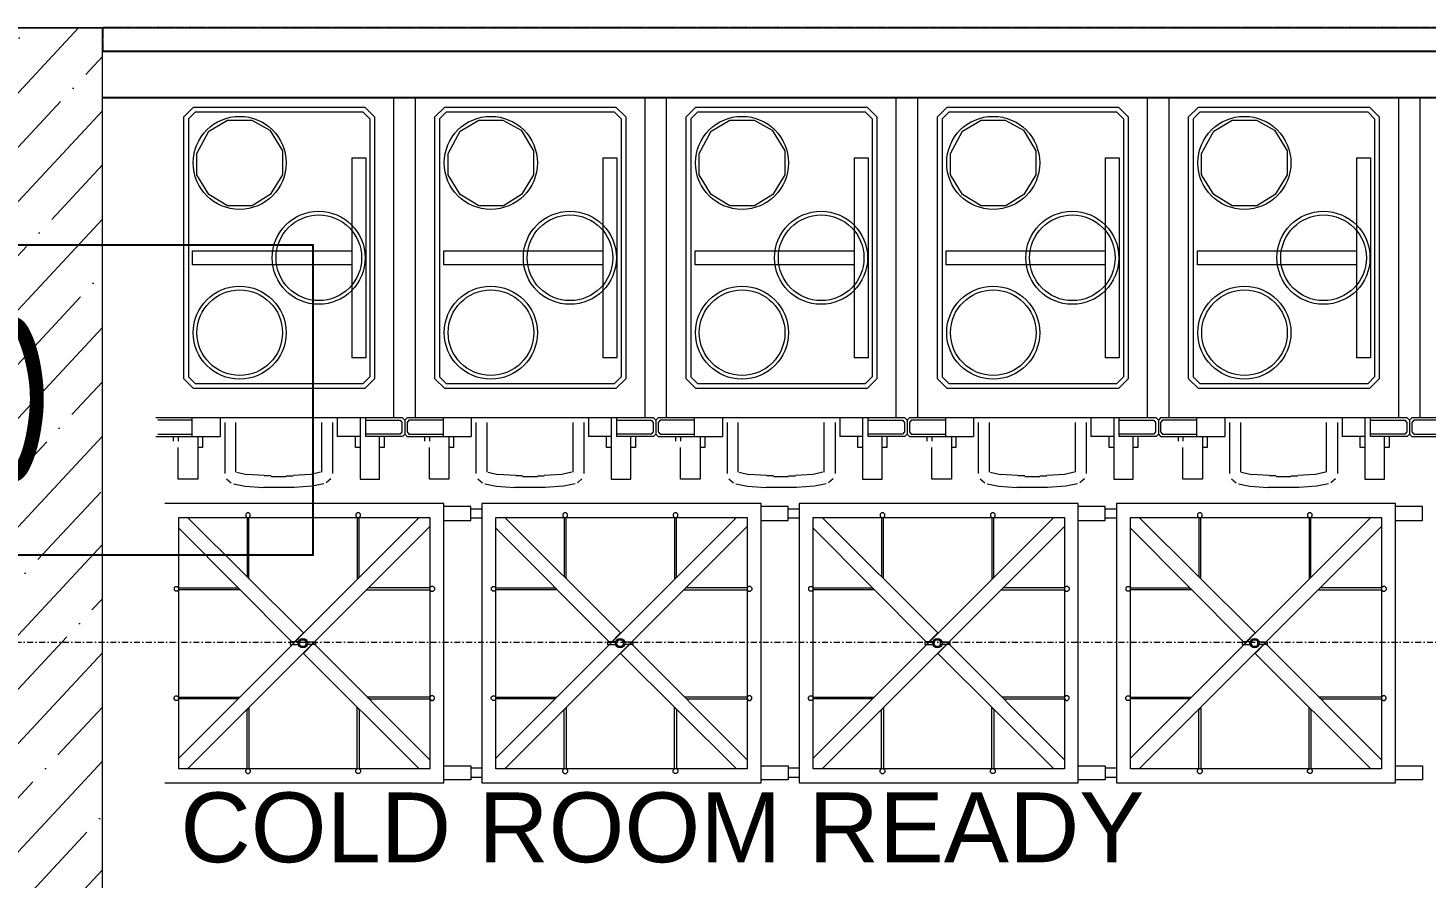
# Model space of a CAD drawing. Header units: millimetres. Extents: x -798 to 124478, y -405 to 121556.
# Drawn here: x 16618 to 19623, y 93871 to 95699 of the extents above; entities that cross this region are included whole.
import ezdxf
from ezdxf.enums import TextEntityAlignment as Align

# ---------------------------------------------------------------- set-up
doc = ezdxf.new("R2010")
doc.units = ezdxf.units.MM
for name, pattern in [('AUSGEZOGEN', [0]), ('CENTER', [2, 1.25, -0.25, 0.25, -0.25]), ('PHANTOM2', [1.25, 0.625, -0.125, 0.125, -0.125, 0.125, -0.125]), ('Strichpunkt', [25.4, 12.7, -6.35, 0, -6.35])]:
    doc.linetypes.add(name, pattern=pattern)
for name, color, linetype in [('0 @ 0.1', 7, 'Continuous'), ('0 @ 0.2', 7, 'Continuous'), ('0 @ 100', 7, 'Continuous'), ('0 @ 20', 7, 'Continuous'), ('0 @ 200', 7, 'Continuous'), ('0 @ 50', 7, 'Continuous'), ('0 @ 75', 7, 'Continuous'), ('A-ABOVE', 89, 'PHANTOM2'), ('k3-coldrooms', 3, 'Continuous'), ('K3-TEXT', 174, 'AUSGEZOGEN')]:
    doc.layers.add(name, color=color, linetype=linetype)
for name, color, linetype, lineweight in [('A-AXES', 40, 'CENTER', 5), ('A-Hatch', 253, 'Continuous', 9), ('concreet', 5, 'Continuous', 15), ('TC-EQUIPMENT', 251, 'Continuous', 0)]:
    doc.layers.add(name, color=color, linetype=linetype, lineweight=lineweight)
doc.styles.add('Arch-Dim', font='romans.shx', dxfattribs={"width": 0.75})
doc.styles.get("Standard").update_dxf_attribs({"font": 'arial.ttf'})

# ---------------------------------------------------------------- blocks, each defined once
blk = doc.blocks.new('оси 2')
at = {"layer": 'A-AXES', "linetype": 'Strichpunkt', "transparency": 33554687}
for p, q in [((2160829.2, -2337925.5), (2204996.7, -2337925.5)), ((2162290.8, -2339245.5), (2204996.7, -2339245.5))]:
    blk.add_line(p, q, dxfattribs=at)
blk = doc.blocks.new('*U74')
blk.add_lwpolyline([(0, 3.334), (11.053, 3.334), (11.053, 0), (0, 0)], close=True)
at = {"style": 'Arch-Dim', "width": 0.75}
blk.add_attdef('УРОВЕНЬ', text='', height=1.8, dxfattribs=at).set_placement((5.526, 0.774), align=Align.CENTER)
blk = doc.blocks.new('*U792')
at = {"layer": '0 @ 0.1', "transparency": 33554687, "xscale": 0.1, "yscale": 0.1, "zscale": 0.1}
blk.add_blockref('*U74', (15019.4, 94565.4), dxfattribs=at).add_auto_attribs({'УРОВЕНЬ': '+3,450'})
at = {"layer": '0 @ 0.2', "transparency": 33554687, "xscale": 0.2, "yscale": 0.2, "zscale": 0.2}
blk.add_blockref('*U74', (15019.4, 94565.4), dxfattribs=at).add_auto_attribs({'УРОВЕНЬ': '+3,450'})
at = {"layer": '0 @ 100', "transparency": 33554687, "xscale": 100, "yscale": 100, "zscale": 100}
blk.add_blockref('*U74', (15019.4, 94565.4), dxfattribs=at).add_auto_attribs({'УРОВЕНЬ': '+3,450'})
at = {"layer": '0 @ 20', "transparency": 33554687, "xscale": 20, "yscale": 20, "zscale": 20}
blk.add_blockref('*U74', (15019.4, 94565.4), dxfattribs=at).add_auto_attribs({'УРОВЕНЬ': '+3,450'})
at = {"layer": '0 @ 200', "transparency": 33554687, "xscale": 200, "yscale": 200, "zscale": 200}
blk.add_blockref('*U74', (15019.4, 94565.4), dxfattribs=at).add_auto_attribs({'УРОВЕНЬ': '+3,450'})
at = {"layer": '0 @ 50', "transparency": 33554687, "xscale": 50, "yscale": 50, "zscale": 50}
blk.add_blockref('*U74', (15019.4, 94565.4), dxfattribs=at).add_auto_attribs({'УРОВЕНЬ': '+3,450'})
at = {"layer": '0 @ 75', "transparency": 33554687, "xscale": 75, "yscale": 75, "zscale": 75}
blk.add_blockref('*U74', (15019.4, 94565.4), dxfattribs=at).add_auto_attribs({'УРОВЕНЬ': '+3,450'})

msp = doc.modelspace()

# ---------------------------------------------------------------- hatches: boundary and pattern name
at = {"layer": 'A-Hatch'}
h = msp.add_hatch(dxfattribs=at)
h.set_pattern_fill('ANSI35', color=256, scale=25, angle=-177.9339, style=0)
h.set_pattern_definition([(227.066067, (-92934.37, -575688.18), (116.227165, -108.13329), []), (227.066067, (-93046.55, -575692.23), (116.227165, -108.13329), [198.4375, -39.6875, 0, -39.6875])])
h.paths.add_polyline_path([(16777.6, 95698.6), (16777.6, 88628.6), (16577.7, 88628.6), (16577.6, 95498.6), (12277.6, 95498.6), (12277.6, 94148.6), (12077.6, 94148.6), (12077.6, 95698.3)])

# ---------------------------------------------------------------- linework, layer by layer
at = {"layer": 'A-ABOVE', "ltscale": 5, "transparency": 33554687}
msp.add_lwpolyline([(20287.6, 95498.6), (46127.6, 95498.6), (46127.6, 95698.6), (16777.6, 95698.6), (16777.6, 95648.6)], dxfattribs=at)
at = {"layer": 'concreet', "lineweight": 9, "ltscale": 200}
msp.add_lwpolyline([(12077.6, 88628.6), (12077.6, 95698.6), (46127.6, 95698.6), (46127.6, 47228.6)], dxfattribs=at)
at = {"layer": 'concreet', "transparency": 33554687}
msp.add_lwpolyline([(16777.6, 88628.6), (16777.6, 95698.6), (16577.6, 95698.6)], dxfattribs=at)
at = {"layer": 'k3-coldrooms', "linetype": 'AUSGEZOGEN'}
for p, q in [((16777.6, 95648.6), (20287.6, 95648.6)), ((20187.6, 95548.6), (16777.6, 95548.6))]:
    msp.add_line(p, q, dxfattribs=at)
at = {"layer": 'TC-EQUIPMENT'}
for p, q in [((17403.6, 95548.6), (16910.6, 95548.6)), ((17403.6, 95548.6), (17403.6, 94860.6)), ((17943.6, 95548.6), (17450.6, 95548.6)), ((17450.6, 94860.6), (17450.6, 95548.6)), ((17943.6, 95548.6), (17943.6, 94860.6)), ((18483.6, 95548.6), (17990.6, 95548.6)), ((17990.6, 94860.6), (17990.6, 95548.6)), ((18483.6, 95548.6), (18483.6, 94860.6)), ((19023.6, 95548.6), (18530.6, 95548.6)), ((18530.6, 94860.6), (18530.6, 95548.6)), ((19023.6, 95548.6), (19023.6, 94860.6)), ((19563.6, 95548.6), (19070.6, 95548.6)), ((19070.6, 94860.6), (19070.6, 95548.6)), ((19563.6, 95548.6), (19563.6, 94860.6)), ((20103.6, 95548.6), (19610.6, 95548.6)), ((19610.6, 94860.6), (19610.6, 95548.6)), ((16952.6, 95507.6), (16973.6, 95528.6)), ((16962.6, 95503.6), (16977.6, 95518.6)), ((16973.6, 95528.6), (17341.6, 95528.6)), ((16977.6, 95518.6), (17337.6, 95518.6)), ((17337.6, 95518.6), (17352.6, 95503.6)), ((17341.6, 95528.6), (17362.6, 95507.6)), ((17492.6, 95507.6), (17513.6, 95528.6)), ((17502.6, 95503.6), (17517.6, 95518.6)), ((17513.6, 95528.6), (17881.6, 95528.6)), ((17517.6, 95518.6), (17877.6, 95518.6)), ((17877.6, 95518.6), (17892.6, 95503.6)), ((17881.6, 95528.6), (17902.6, 95507.6)), ((18032.6, 95507.6), (18053.6, 95528.6)), ((18042.6, 95503.6), (18057.6, 95518.6)), ((18053.6, 95528.6), (18421.6, 95528.6)), ((18057.6, 95518.6), (18417.6, 95518.6)), ((18417.6, 95518.6), (18432.6, 95503.6)), ((18421.6, 95528.6), (18442.6, 95507.6)), ((18572.6, 95507.6), (18593.6, 95528.6)), ((18582.6, 95503.6), (18597.6, 95518.6)), ((18593.6, 95528.6), (18961.6, 95528.6)), ((18597.6, 95518.6), (18957.6, 95518.6)), ((18957.6, 95518.6), (18972.6, 95503.6)), ((18961.6, 95528.6), (18982.6, 95507.6)), ((19112.6, 95507.6), (19133.6, 95528.6)), ((19122.6, 95503.6), (19137.6, 95518.6)), ((19133.6, 95528.6), (19501.6, 95528.6)), ((19137.6, 95518.6), (19497.6, 95518.6)), ((19497.6, 95518.6), (19512.6, 95503.6)), ((19501.6, 95528.6), (19522.6, 95507.6)), ((16952.6, 94944.6), (16952.6, 95507.6)), ((16962.6, 95503.6), (16962.6, 94948.6)), ((17006.6, 95476.6), (17046.6, 95500.6)), ((17046.6, 95500.6), (17098.6, 95500.6)), ((17098.6, 95500.6), (17137.6, 95478.6)), ((17352.6, 95503.6), (17352.6, 94948.6)), ((17362.6, 95507.6), (17362.6, 94944.6)), ((17492.6, 94944.6), (17492.6, 95507.6)), ((17502.6, 95503.6), (17502.6, 94948.6)), ((17546.6, 95476.6), (17586.6, 95500.6)), ((17586.6, 95500.6), (17638.6, 95500.6)), ((17638.6, 95500.6), (17677.6, 95478.6)), ((17892.6, 95503.6), (17892.6, 94948.6)), ((17902.6, 95507.6), (17902.6, 94944.6)), ((18032.6, 94944.6), (18032.6, 95507.6)), ((18042.6, 95503.6), (18042.6, 94948.6)), ((18086.6, 95476.6), (18126.6, 95500.6)), ((18126.6, 95500.6), (18178.6, 95500.6)), ((18178.6, 95500.6), (18217.6, 95478.6)), ((18432.6, 95503.6), (18432.6, 94948.6)), ((18442.6, 95507.6), (18442.6, 94944.6)), ((18572.6, 94944.6), (18572.6, 95507.6)), ((18582.6, 95503.6), (18582.6, 94948.6)), ((18626.6, 95476.6), (18666.6, 95500.6)), ((18666.6, 95500.6), (18718.6, 95500.6)), ((18718.6, 95500.6), (18757.6, 95478.6)), ((18972.6, 95503.6), (18972.6, 94948.6)), ((18982.6, 95507.6), (18982.6, 94944.6)), ((19112.6, 94944.6), (19112.6, 95507.6)), ((19122.6, 95503.6), (19122.6, 94948.6)), ((19166.6, 95476.6), (19206.6, 95500.6)), ((19206.6, 95500.6), (19258.6, 95500.6)), ((19258.6, 95500.6), (19297.6, 95478.6)), ((19512.6, 95503.6), (19512.6, 94948.6)), ((19522.6, 95507.6), (19522.6, 94944.6)), ((16980.6, 95428.6), (17006.6, 95476.6)), ((17137.6, 95478.6), (17164.6, 95434.6)), ((17520.6, 95428.6), (17546.6, 95476.6)), ((17677.6, 95478.6), (17704.6, 95434.6)), ((18060.6, 95428.6), (18086.6, 95476.6)), ((18217.6, 95478.6), (18244.6, 95434.6)), ((18600.6, 95428.6), (18626.6, 95476.6)), ((18757.6, 95478.6), (18784.6, 95434.6)), ((19140.6, 95428.6), (19166.6, 95476.6)), ((19297.6, 95478.6), (19324.6, 95434.6)), ((16980.6, 95382.6), (16980.6, 95428.6)), ((17164.6, 95434.6), (17164.6, 95382.6)), ((17520.6, 95382.6), (17520.6, 95428.6)), ((17704.6, 95434.6), (17704.6, 95382.6)), ((18060.6, 95382.6), (18060.6, 95428.6)), ((18244.6, 95434.6), (18244.6, 95382.6)), ((18600.6, 95382.6), (18600.6, 95428.6)), ((18784.6, 95434.6), (18784.6, 95382.6)), ((19140.6, 95382.6), (19140.6, 95428.6)), ((19324.6, 95434.6), (19324.6, 95382.6)), ((17313.6, 95419.6), (17313.6, 94989.6)), ((17313.6, 95419.6), (17343.6, 95419.6)), ((17343.6, 95419.6), (17343.6, 94989.6)), ((17853.6, 95419.6), (17853.6, 94989.6)), ((17853.6, 95419.6), (17883.6, 95419.6)), ((17883.6, 95419.6), (17883.6, 94989.6)), ((18393.6, 95419.6), (18393.6, 94989.6)), ((18393.6, 95419.6), (18423.6, 95419.6)), ((18423.6, 95419.6), (18423.6, 94989.6)), ((18933.6, 95419.6), (18933.6, 94989.6)), ((18933.6, 95419.6), (18963.6, 95419.6)), ((18963.6, 95419.6), (18963.6, 94989.6)), ((19473.6, 95419.6), (19473.6, 94989.6)), ((19473.6, 95419.6), (19503.6, 95419.6)), ((19503.6, 95419.6), (19503.6, 94989.6)), ((17006.6, 95340.6), (16980.6, 95382.6)), ((17164.6, 95382.6), (17138.6, 95340.6)), ((17546.6, 95340.6), (17520.6, 95382.6)), ((17704.6, 95382.6), (17678.6, 95340.6)), ((18086.6, 95340.6), (18060.6, 95382.6)), ((18244.6, 95382.6), (18218.6, 95340.6)), ((18626.6, 95340.6), (18600.6, 95382.6)), ((18784.6, 95382.6), (18758.6, 95340.6)), ((19166.6, 95340.6), (19140.6, 95382.6)), ((19324.6, 95382.6), (19298.6, 95340.6)), ((17046.6, 95316.6), (17006.6, 95340.6)), ((17138.6, 95340.6), (17099.6, 95316.6)), ((17586.6, 95316.6), (17546.6, 95340.6)), ((17678.6, 95340.6), (17639.6, 95316.6)), ((18126.6, 95316.6), (18086.6, 95340.6)), ((18218.6, 95340.6), (18179.6, 95316.6)), ((18666.6, 95316.6), (18626.6, 95340.6)), ((18758.6, 95340.6), (18719.6, 95316.6)), ((19206.6, 95316.6), (19166.6, 95340.6)), ((19298.6, 95340.6), (19259.6, 95316.6)), ((17099.6, 95316.6), (17046.6, 95316.6)), ((17639.6, 95316.6), (17586.6, 95316.6)), ((18179.6, 95316.6), (18126.6, 95316.6)), ((18719.6, 95316.6), (18666.6, 95316.6)), ((19259.6, 95316.6), (19206.6, 95316.6)), ((16971.6, 95219.6), (17313.6, 95219.6)), ((16971.6, 95189.6), (16971.6, 95219.6)), ((17511.6, 95219.6), (17853.6, 95219.6)), ((17511.6, 95189.6), (17511.6, 95219.6)), ((18051.6, 95219.6), (18393.6, 95219.6)), ((18051.6, 95189.6), (18051.6, 95219.6)), ((18591.6, 95219.6), (18933.6, 95219.6)), ((18591.6, 95189.6), (18591.6, 95219.6)), ((19131.6, 95219.6), (19473.6, 95219.6)), ((19131.6, 95189.6), (19131.6, 95219.6)), ((17313.6, 95189.6), (16971.6, 95189.6)), ((17853.6, 95189.6), (17511.6, 95189.6)), ((18393.6, 95189.6), (18051.6, 95189.6)), ((18933.6, 95189.6), (18591.6, 95189.6)), ((19473.6, 95189.6), (19131.6, 95189.6)), ((17343.6, 94989.6), (17313.6, 94989.6)), ((17883.6, 94989.6), (17853.6, 94989.6)), ((18423.6, 94989.6), (18393.6, 94989.6)), ((18963.6, 94989.6), (18933.6, 94989.6)), ((19503.6, 94989.6), (19473.6, 94989.6)), ((16973.6, 94923.6), (16952.6, 94944.6)), ((16977.6, 94933.6), (16962.6, 94948.6)), ((17352.6, 94948.6), (17337.6, 94933.6)), ((17362.6, 94944.6), (17341.6, 94923.6)), ((17513.6, 94923.6), (17492.6, 94944.6)), ((17517.6, 94933.6), (17502.6, 94948.6)), ((17892.6, 94948.6), (17877.6, 94933.6)), ((17902.6, 94944.6), (17881.6, 94923.6)), ((18053.6, 94923.6), (18032.6, 94944.6)), ((18057.6, 94933.6), (18042.6, 94948.6)), ((18432.6, 94948.6), (18417.6, 94933.6)), ((18442.6, 94944.6), (18421.6, 94923.6)), ((18593.6, 94923.6), (18572.6, 94944.6)), ((18597.6, 94933.6), (18582.6, 94948.6)), ((18972.6, 94948.6), (18957.6, 94933.6)), ((18982.6, 94944.6), (18961.6, 94923.6)), ((19133.6, 94923.6), (19112.6, 94944.6)), ((19137.6, 94933.6), (19122.6, 94948.6)), ((19512.6, 94948.6), (19497.6, 94933.6)), ((19522.6, 94944.6), (19501.6, 94923.6)), ((17341.6, 94923.6), (16973.6, 94923.6)), ((17337.6, 94933.6), (16977.6, 94933.6)), ((17881.6, 94923.6), (17513.6, 94923.6)), ((17877.6, 94933.6), (17517.6, 94933.6)), ((18421.6, 94923.6), (18053.6, 94923.6)), ((18417.6, 94933.6), (18057.6, 94933.6)), ((18961.6, 94923.6), (18593.6, 94923.6)), ((18957.6, 94933.6), (18597.6, 94933.6)), ((19501.6, 94923.6), (19133.6, 94923.6)), ((19497.6, 94933.6), (19137.6, 94933.6)), ((17422.6, 94860.6), (16892.6, 94860.6)), ((16970.6, 94855.6), (16896.6, 94855.6)), ((16970.6, 94820.6), (16970.6, 94860.6)), ((17030.6, 94860.6), (17030.6, 94820.6)), ((17282.6, 94860.6), (17282.6, 94820.6)), ((17331.6, 94860.6), (17331.6, 94728.6)), ((17343.6, 94820.6), (17343.6, 94860.6)), ((17343.6, 94855.6), (17417.6, 94855.6)), ((17417.6, 94855.6), (17421.6, 94850.6)), ((17422.6, 94860.6), (17427.6, 94855.6)), ((17432.6, 94860.6), (17427.6, 94855.6)), ((17427.6, 94855.6), (17427.6, 94825.6)), ((17962.6, 94860.6), (17432.6, 94860.6)), ((17436.6, 94855.6), (17432.6, 94850.6)), ((17510.6, 94855.6), (17436.6, 94855.6)), ((17510.6, 94820.6), (17510.6, 94860.6)), ((17570.6, 94860.6), (17570.6, 94820.6)), ((17822.6, 94860.6), (17822.6, 94820.6)), ((17871.6, 94860.6), (17871.6, 94728.6)), ((17883.6, 94820.6), (17883.6, 94860.6)), ((17883.6, 94855.6), (17957.6, 94855.6)), ((17957.6, 94855.6), (17961.6, 94850.6)), ((17962.6, 94860.6), (17967.6, 94855.6)), ((17972.6, 94860.6), (17967.6, 94855.6)), ((17967.6, 94855.6), (17967.6, 94825.6)), ((18502.6, 94860.6), (17972.6, 94860.6)), ((17976.6, 94855.6), (17972.6, 94850.6)), ((18050.6, 94855.6), (17976.6, 94855.6)), ((18050.6, 94820.6), (18050.6, 94860.6)), ((18110.6, 94860.6), (18110.6, 94820.6)), ((18362.6, 94860.6), (18362.6, 94820.6)), ((18411.6, 94860.6), (18411.6, 94728.6)), ((18423.6, 94820.6), (18423.6, 94860.6)), ((18423.6, 94855.6), (18497.6, 94855.6)), ((18497.6, 94855.6), (18501.6, 94850.6)), ((18502.6, 94860.6), (18507.6, 94855.6)), ((18512.6, 94860.6), (18507.6, 94855.6)), ((18507.6, 94855.6), (18507.6, 94825.6)), ((19042.6, 94860.6), (18512.6, 94860.6)), ((18516.6, 94855.6), (18512.6, 94850.6)), ((18590.6, 94855.6), (18516.6, 94855.6)), ((18590.6, 94820.6), (18590.6, 94860.6)), ((18650.6, 94860.6), (18650.6, 94820.6)), ((18902.6, 94860.6), (18902.6, 94820.6)), ((18951.6, 94860.6), (18951.6, 94728.6)), ((18963.6, 94820.6), (18963.6, 94860.6)), ((18963.6, 94855.6), (19037.6, 94855.6)), ((19037.6, 94855.6), (19041.6, 94850.6)), ((19042.6, 94860.6), (19047.6, 94855.6)), ((19052.6, 94860.6), (19047.6, 94855.6)), ((19047.6, 94855.6), (19047.6, 94825.6)), ((19582.6, 94860.6), (19052.6, 94860.6)), ((19056.6, 94855.6), (19052.6, 94850.6)), ((19130.6, 94855.6), (19056.6, 94855.6)), ((19130.6, 94820.6), (19130.6, 94860.6)), ((19190.6, 94860.6), (19190.6, 94820.6)), ((19442.6, 94860.6), (19442.6, 94820.6)), ((19491.6, 94860.6), (19491.6, 94728.6)), ((19503.6, 94820.6), (19503.6, 94860.6)), ((19503.6, 94855.6), (19577.6, 94855.6)), ((19577.6, 94855.6), (19581.6, 94850.6)), ((19582.6, 94860.6), (19587.6, 94855.6)), ((19592.6, 94860.6), (19587.6, 94855.6)), ((19587.6, 94855.6), (19587.6, 94825.6)), ((20122.6, 94860.6), (19592.6, 94860.6)), ((19596.6, 94855.6), (19592.6, 94850.6)), ((19670.6, 94855.6), (19596.6, 94855.6)), ((16896.6, 94825.6), (16970.6, 94825.6)), ((17040.6, 94850.6), (17040.6, 94740.6)), ((17064.6, 94743.6), (17064.6, 94850.6)), ((17248.6, 94850.6), (17248.6, 94743.6)), ((17272.6, 94850.6), (17272.6, 94740.6)), ((17417.6, 94825.6), (17343.6, 94825.6)), ((17421.6, 94830.6), (17417.6, 94825.6)), ((17421.6, 94850.6), (17421.6, 94830.6)), ((17427.6, 94825.6), (17422.6, 94820.6)), ((17427.6, 94825.6), (17432.6, 94820.6)), ((17432.6, 94850.6), (17432.6, 94830.6)), ((17432.6, 94830.6), (17436.6, 94825.6)), ((17436.6, 94825.6), (17510.6, 94825.6)), ((17580.6, 94850.6), (17580.6, 94740.6)), ((17604.6, 94743.6), (17604.6, 94850.6)), ((17788.6, 94850.6), (17788.6, 94743.6)), ((17812.6, 94850.6), (17812.6, 94740.6)), ((17957.6, 94825.6), (17883.6, 94825.6)), ((17961.6, 94830.6), (17957.6, 94825.6)), ((17961.6, 94850.6), (17961.6, 94830.6)), ((17967.6, 94825.6), (17962.6, 94820.6)), ((17967.6, 94825.6), (17972.6, 94820.6)), ((17972.6, 94850.6), (17972.6, 94830.6)), ((17972.6, 94830.6), (17976.6, 94825.6)), ((17976.6, 94825.6), (18050.6, 94825.6)), ((18120.6, 94850.6), (18120.6, 94740.6)), ((18144.6, 94743.6), (18144.6, 94850.6)), ((18328.6, 94850.6), (18328.6, 94743.6)), ((18352.6, 94850.6), (18352.6, 94740.6)), ((18497.6, 94825.6), (18423.6, 94825.6)), ((18501.6, 94830.6), (18497.6, 94825.6)), ((18501.6, 94850.6), (18501.6, 94830.6)), ((18507.6, 94825.6), (18502.6, 94820.6)), ((18507.6, 94825.6), (18512.6, 94820.6)), ((18512.6, 94850.6), (18512.6, 94830.6)), ((18512.6, 94830.6), (18516.6, 94825.6)), ((18516.6, 94825.6), (18590.6, 94825.6)), ((18660.6, 94850.6), (18660.6, 94740.6)), ((18684.6, 94743.6), (18684.6, 94850.6)), ((18868.6, 94850.6), (18868.6, 94743.6)), ((18892.6, 94850.6), (18892.6, 94740.6)), ((19037.6, 94825.6), (18963.6, 94825.6)), ((19041.6, 94830.6), (19037.6, 94825.6)), ((19041.6, 94850.6), (19041.6, 94830.6)), ((19047.6, 94825.6), (19042.6, 94820.6)), ((19047.6, 94825.6), (19052.6, 94820.6)), ((19052.6, 94850.6), (19052.6, 94830.6)), ((19052.6, 94830.6), (19056.6, 94825.6)), ((19056.6, 94825.6), (19130.6, 94825.6)), ((19200.6, 94850.6), (19200.6, 94740.6)), ((19224.6, 94743.6), (19224.6, 94850.6)), ((19408.6, 94850.6), (19408.6, 94743.6)), ((19432.6, 94850.6), (19432.6, 94740.6)), ((19577.6, 94825.6), (19503.6, 94825.6)), ((19581.6, 94830.6), (19577.6, 94825.6)), ((19581.6, 94850.6), (19581.6, 94830.6)), ((19587.6, 94825.6), (19582.6, 94820.6)), ((19587.6, 94825.6), (19592.6, 94820.6)), ((19592.6, 94850.6), (19592.6, 94830.6)), ((19592.6, 94830.6), (19596.6, 94825.6)), ((19596.6, 94825.6), (19670.6, 94825.6)), ((16892.6, 94820.6), (17030.6, 94820.6)), ((16930.6, 94810.6), (16930.6, 94820.6)), ((16940.6, 94820.6), (16940.6, 94810.6)), ((16940.6, 94728.6), (16940.6, 94796.6)), ((16982.6, 94820.6), (16982.6, 94728.6)), ((16992.6, 94796.6), (16982.6, 94796.6)), ((16992.6, 94820.6), (16992.6, 94796.6)), ((17331.6, 94820.6), (17282.6, 94820.6)), ((17321.6, 94796.6), (17321.6, 94820.6)), ((17331.6, 94796.6), (17321.6, 94796.6)), ((17422.6, 94820.6), (17343.6, 94820.6)), ((17373.6, 94728.6), (17373.6, 94820.6)), ((17383.6, 94796.6), (17373.6, 94796.6)), ((17383.6, 94820.6), (17383.6, 94796.6)), ((17432.6, 94820.6), (17570.6, 94820.6)), ((17470.6, 94810.6), (17470.6, 94820.6)), ((17480.6, 94820.6), (17480.6, 94810.6)), ((17480.6, 94728.6), (17480.6, 94796.6)), ((17522.6, 94820.6), (17522.6, 94728.6)), ((17532.6, 94796.6), (17522.6, 94796.6)), ((17532.6, 94820.6), (17532.6, 94796.6)), ((17871.6, 94820.6), (17822.6, 94820.6)), ((17861.6, 94796.6), (17861.6, 94820.6)), ((17871.6, 94796.6), (17861.6, 94796.6)), ((17962.6, 94820.6), (17883.6, 94820.6)), ((17913.6, 94728.6), (17913.6, 94820.6)), ((17923.6, 94796.6), (17913.6, 94796.6)), ((17923.6, 94820.6), (17923.6, 94796.6)), ((17972.6, 94820.6), (18110.6, 94820.6)), ((18010.6, 94810.6), (18010.6, 94820.6)), ((18020.6, 94820.6), (18020.6, 94810.6)), ((18020.6, 94728.6), (18020.6, 94796.6)), ((18062.6, 94820.6), (18062.6, 94728.6)), ((18072.6, 94796.6), (18062.6, 94796.6)), ((18072.6, 94820.6), (18072.6, 94796.6)), ((18411.6, 94820.6), (18362.6, 94820.6)), ((18401.6, 94796.6), (18401.6, 94820.6)), ((18411.6, 94796.6), (18401.6, 94796.6)), ((18502.6, 94820.6), (18423.6, 94820.6)), ((18453.6, 94728.6), (18453.6, 94820.6)), ((18463.6, 94796.6), (18453.6, 94796.6)), ((18463.6, 94820.6), (18463.6, 94796.6)), ((18512.6, 94820.6), (18650.6, 94820.6)), ((18550.6, 94810.6), (18550.6, 94820.6)), ((18560.6, 94820.6), (18560.6, 94810.6)), ((18560.6, 94728.6), (18560.6, 94796.6)), ((18602.6, 94820.6), (18602.6, 94728.6)), ((18612.6, 94796.6), (18602.6, 94796.6)), ((18612.6, 94820.6), (18612.6, 94796.6)), ((18951.6, 94820.6), (18902.6, 94820.6)), ((18941.6, 94796.6), (18941.6, 94820.6)), ((18951.6, 94796.6), (18941.6, 94796.6)), ((19042.6, 94820.6), (18963.6, 94820.6)), ((18993.6, 94728.6), (18993.6, 94820.6)), ((19003.6, 94796.6), (18993.6, 94796.6)), ((19003.6, 94820.6), (19003.6, 94796.6)), ((19052.6, 94820.6), (19190.6, 94820.6)), ((19090.6, 94810.6), (19090.6, 94820.6)), ((19100.6, 94820.6), (19100.6, 94810.6)), ((19100.6, 94728.6), (19100.6, 94796.6)), ((19142.6, 94820.6), (19142.6, 94728.6)), ((19152.6, 94796.6), (19142.6, 94796.6)), ((19152.6, 94820.6), (19152.6, 94796.6)), ((19491.6, 94820.6), (19442.6, 94820.6)), ((19481.6, 94796.6), (19481.6, 94820.6)), ((19491.6, 94796.6), (19481.6, 94796.6)), ((19582.6, 94820.6), (19503.6, 94820.6)), ((19533.6, 94728.6), (19533.6, 94820.6)), ((19543.6, 94796.6), (19533.6, 94796.6)), ((19543.6, 94820.6), (19543.6, 94796.6)), ((19592.6, 94820.6), (19730.6, 94820.6)), ((17066.6, 94743.6), (17087.6, 94738.6)), ((17125.6, 94736.6), (17087.6, 94738.6)), ((17140.6, 94735.6), (17125.6, 94735.6)), ((17140.6, 94734.6), (17172.6, 94734.6)), ((17172.6, 94735.6), (17187.6, 94735.6)), ((17225.6, 94738.6), (17187.6, 94736.6)), ((17246.6, 94743.6), (17225.6, 94738.6)), ((17606.6, 94743.6), (17627.6, 94738.6)), ((17665.6, 94736.6), (17627.6, 94738.6)), ((17680.6, 94735.6), (17665.6, 94735.6)), ((17680.6, 94734.6), (17712.6, 94734.6)), ((17712.6, 94735.6), (17727.6, 94735.6)), ((17765.6, 94738.6), (17727.6, 94736.6)), ((17786.6, 94743.6), (17765.6, 94738.6)), ((18146.6, 94743.6), (18167.6, 94738.6)), ((18205.6, 94736.6), (18167.6, 94738.6)), ((18220.6, 94735.6), (18205.6, 94735.6)), ((18220.6, 94734.6), (18252.6, 94734.6)), ((18252.6, 94735.6), (18267.6, 94735.6)), ((18305.6, 94738.6), (18267.6, 94736.6)), ((18326.6, 94743.6), (18305.6, 94738.6)), ((18686.6, 94743.6), (18707.6, 94738.6)), ((18745.6, 94736.6), (18707.6, 94738.6)), ((18760.6, 94735.6), (18745.6, 94735.6)), ((18760.6, 94734.6), (18792.6, 94734.6)), ((18792.6, 94735.6), (18807.6, 94735.6)), ((18845.6, 94738.6), (18807.6, 94736.6)), ((18866.6, 94743.6), (18845.6, 94738.6)), ((19226.6, 94743.6), (19247.6, 94738.6)), ((19285.6, 94736.6), (19247.6, 94738.6)), ((19300.6, 94735.6), (19285.6, 94735.6)), ((19300.6, 94734.6), (19332.6, 94734.6)), ((19332.6, 94735.6), (19347.6, 94735.6)), ((19385.6, 94738.6), (19347.6, 94736.6)), ((19406.6, 94743.6), (19385.6, 94738.6)), ((16982.6, 94728.6), (16940.6, 94728.6)), ((17044.6, 94729.6), (17054.6, 94720.6)), ((17059.6, 94718.6), (17084.6, 94713.6)), ((17084.6, 94713.6), (17123.6, 94710.6)), ((17189.6, 94710.6), (17123.6, 94710.6)), ((17228.6, 94713.6), (17189.6, 94710.6)), ((17253.6, 94718.6), (17228.6, 94713.6)), ((17268.6, 94729.6), (17258.6, 94720.6)), ((17331.6, 94728.6), (17373.6, 94728.6)), ((17522.6, 94728.6), (17480.6, 94728.6)), ((17584.6, 94729.6), (17594.6, 94720.6)), ((17599.6, 94718.6), (17624.6, 94713.6)), ((17624.6, 94713.6), (17663.6, 94710.6)), ((17729.6, 94710.6), (17663.6, 94710.6)), ((17768.6, 94713.6), (17729.6, 94710.6)), ((17793.6, 94718.6), (17768.6, 94713.6)), ((17808.6, 94729.6), (17798.6, 94720.6)), ((17871.6, 94728.6), (17913.6, 94728.6)), ((18062.6, 94728.6), (18020.6, 94728.6)), ((18124.6, 94729.6), (18134.6, 94720.6)), ((18139.6, 94718.6), (18164.6, 94713.6)), ((18164.6, 94713.6), (18203.6, 94710.6)), ((18269.6, 94710.6), (18203.6, 94710.6)), ((18308.6, 94713.6), (18269.6, 94710.6)), ((18333.6, 94718.6), (18308.6, 94713.6)), ((18348.6, 94729.6), (18338.6, 94720.6)), ((18411.6, 94728.6), (18453.6, 94728.6)), ((18602.6, 94728.6), (18560.6, 94728.6)), ((18664.6, 94729.6), (18674.6, 94720.6)), ((18679.6, 94718.6), (18704.6, 94713.6)), ((18704.6, 94713.6), (18743.6, 94710.6)), ((18809.6, 94710.6), (18743.6, 94710.6)), ((18848.6, 94713.6), (18809.6, 94710.6)), ((18873.6, 94718.6), (18848.6, 94713.6)), ((18888.6, 94729.6), (18878.6, 94720.6)), ((18951.6, 94728.6), (18993.6, 94728.6)), ((19142.6, 94728.6), (19100.6, 94728.6)), ((19204.6, 94729.6), (19214.6, 94720.6)), ((19219.6, 94718.6), (19244.6, 94713.6)), ((19244.6, 94713.6), (19283.6, 94710.6)), ((19349.6, 94710.6), (19283.6, 94710.6)), ((19388.6, 94713.6), (19349.6, 94710.6)), ((19413.6, 94718.6), (19388.6, 94713.6)), ((19428.6, 94729.6), (19418.6, 94720.6)), ((19491.6, 94728.6), (19533.6, 94728.6)), ((17511.6, 94676.2), (16911.6, 94676.2)), ((17511.6, 94076.2), (17511.6, 94676.2)), ((18193.6, 94676.2), (17593.6, 94676.2)), ((17593.6, 94676.2), (17593.6, 94076.2)), ((18193.6, 94076.2), (18193.6, 94676.2)), ((18875.6, 94676.2), (18275.6, 94676.2)), ((18275.6, 94676.2), (18275.6, 94076.2)), ((18875.6, 94076.2), (18875.6, 94676.2)), ((19557.6, 94676.2), (18957.6, 94676.2)), ((18957.6, 94676.2), (18957.6, 94076.2)), ((19557.6, 94076.2), (19557.6, 94676.2)), ((16941.6, 94646.2), (17481.6, 94646.2)), ((17458.6, 94646.2), (16941.6, 94129.2)), ((16941.6, 94106.2), (16941.6, 94646.2)), ((16960.6, 94646.2), (17209.6, 94398.2)), ((17088.6, 94656.2), (17085.6, 94653.2)), ((17085.6, 94653.2), (17085.6, 94649.2)), ((17085.6, 94649.2), (17088.6, 94646.2)), ((17092.6, 94656.2), (17088.6, 94656.2)), ((17088.6, 94646.2), (17088.6, 94519.2)), ((17095.6, 94653.2), (17092.6, 94656.2)), ((17092.6, 94646.2), (17095.6, 94649.2)), ((17092.6, 94515.2), (17092.6, 94646.2)), ((17095.6, 94649.2), (17095.6, 94653.2)), ((17325.6, 94656.2), (17322.6, 94653.2)), ((17322.6, 94653.2), (17322.6, 94649.2)), ((17322.6, 94649.2), (17325.6, 94646.2)), ((17329.6, 94656.2), (17325.6, 94656.2)), ((17325.6, 94646.2), (17325.6, 94514.2)), ((17332.6, 94653.2), (17329.6, 94656.2)), ((17329.6, 94646.2), (17332.6, 94649.2)), ((17329.6, 94518.2), (17329.6, 94646.2)), ((17332.6, 94649.2), (17332.6, 94653.2)), ((17481.6, 94646.2), (17481.6, 94106.2)), ((17569.6, 94670.2), (17511.6, 94670.2)), ((17569.6, 94640.2), (17569.6, 94670.2)), ((17569.6, 94665.2), (17593.6, 94665.2)), ((17593.6, 94645.2), (17569.6, 94645.2)), ((17623.6, 94646.2), (18163.6, 94646.2)), ((18140.6, 94646.2), (17623.6, 94129.2)), ((17623.6, 94106.2), (17623.6, 94646.2)), ((17642.6, 94646.2), (17891.6, 94398.2)), ((17770.6, 94656.2), (17767.6, 94653.2)), ((17767.6, 94653.2), (17767.6, 94649.2)), ((17767.6, 94649.2), (17770.6, 94646.2)), ((17774.6, 94656.2), (17770.6, 94656.2)), ((17770.6, 94646.2), (17770.6, 94519.2)), ((17777.6, 94653.2), (17774.6, 94656.2)), ((17774.6, 94646.2), (17777.6, 94649.2)), ((17774.6, 94515.2), (17774.6, 94646.2)), ((17777.6, 94649.2), (17777.6, 94653.2)), ((18007.6, 94656.2), (18004.6, 94653.2)), ((18004.6, 94653.2), (18004.6, 94649.2)), ((18004.6, 94649.2), (18007.6, 94646.2)), ((18011.6, 94656.2), (18007.6, 94656.2)), ((18007.6, 94646.2), (18007.6, 94514.2)), ((18014.6, 94653.2), (18011.6, 94656.2)), ((18011.6, 94646.2), (18014.6, 94649.2)), ((18011.6, 94518.2), (18011.6, 94646.2)), ((18014.6, 94649.2), (18014.6, 94653.2)), ((18163.6, 94646.2), (18163.6, 94106.2)), ((18251.6, 94670.2), (18193.6, 94670.2)), ((18251.6, 94640.2), (18251.6, 94670.2)), ((18251.6, 94665.2), (18275.6, 94665.2)), ((18275.6, 94645.2), (18251.6, 94645.2)), ((18305.6, 94646.2), (18845.6, 94646.2)), ((18822.6, 94646.2), (18305.6, 94129.2)), ((18305.6, 94106.2), (18305.6, 94646.2)), ((18324.6, 94646.2), (18573.6, 94398.2)), ((18452.6, 94656.2), (18449.6, 94653.2)), ((18449.6, 94653.2), (18449.6, 94649.2)), ((18449.6, 94649.2), (18452.6, 94646.2)), ((18456.6, 94656.2), (18452.6, 94656.2)), ((18452.6, 94646.2), (18452.6, 94519.2)), ((18459.6, 94653.2), (18456.6, 94656.2)), ((18456.6, 94646.2), (18459.6, 94649.2)), ((18456.6, 94515.2), (18456.6, 94646.2)), ((18459.6, 94649.2), (18459.6, 94653.2)), ((18689.6, 94656.2), (18686.6, 94653.2)), ((18686.6, 94653.2), (18686.6, 94649.2)), ((18686.6, 94649.2), (18689.6, 94646.2)), ((18693.6, 94656.2), (18689.6, 94656.2)), ((18689.6, 94646.2), (18689.6, 94514.2)), ((18696.6, 94653.2), (18693.6, 94656.2)), ((18693.6, 94646.2), (18696.6, 94649.2)), ((18693.6, 94518.2), (18693.6, 94646.2)), ((18696.6, 94649.2), (18696.6, 94653.2)), ((18845.6, 94646.2), (18845.6, 94106.2)), ((18933.6, 94670.2), (18875.6, 94670.2)), ((18933.6, 94640.2), (18933.6, 94670.2)), ((18933.6, 94665.2), (18957.6, 94665.2)), ((18957.6, 94645.2), (18933.6, 94645.2)), ((18987.6, 94646.2), (19527.6, 94646.2)), ((19504.6, 94646.2), (18987.6, 94129.2)), ((18987.6, 94106.2), (18987.6, 94646.2)), ((19006.6, 94646.2), (19255.6, 94398.2)), ((19134.6, 94656.2), (19131.6, 94653.2)), ((19131.6, 94653.2), (19131.6, 94649.2)), ((19131.6, 94649.2), (19134.6, 94646.2)), ((19138.6, 94656.2), (19134.6, 94656.2)), ((19134.6, 94646.2), (19134.6, 94519.2)), ((19141.6, 94653.2), (19138.6, 94656.2)), ((19138.6, 94646.2), (19141.6, 94649.2)), ((19138.6, 94515.2), (19138.6, 94646.2)), ((19141.6, 94649.2), (19141.6, 94653.2)), ((19371.6, 94656.2), (19368.6, 94653.2)), ((19368.6, 94653.2), (19368.6, 94649.2)), ((19368.6, 94649.2), (19371.6, 94646.2)), ((19375.6, 94656.2), (19371.6, 94656.2)), ((19371.6, 94646.2), (19371.6, 94514.2)), ((19378.6, 94653.2), (19375.6, 94656.2)), ((19375.6, 94646.2), (19378.6, 94649.2)), ((19375.6, 94518.2), (19375.6, 94646.2)), ((19378.6, 94649.2), (19378.6, 94653.2)), ((19527.6, 94646.2), (19527.6, 94106.2)), ((19615.6, 94670.2), (19557.6, 94670.2)), ((19615.6, 94640.2), (19615.6, 94670.2)), ((17187.6, 94376.2), (16941.6, 94623.2)), ((16960.6, 94106.2), (17481.6, 94627.2)), ((17511.6, 94640.2), (17569.6, 94640.2)), ((17869.6, 94376.2), (17623.6, 94623.2)), ((17642.6, 94106.2), (18163.6, 94627.2)), ((18193.6, 94640.2), (18251.6, 94640.2)), ((18551.6, 94376.2), (18305.6, 94623.2)), ((18324.6, 94106.2), (18845.6, 94627.2)), ((18875.6, 94640.2), (18933.6, 94640.2)), ((19233.6, 94376.2), (18987.6, 94623.2)), ((19006.6, 94106.2), (19527.6, 94627.2)), ((19557.6, 94640.2), (19615.6, 94640.2)), ((16931.6, 94495.2), (16934.6, 94498.2)), ((16931.6, 94495.2), (16931.6, 94491.2)), ((16934.6, 94498.2), (16938.6, 94498.2)), ((16938.6, 94498.2), (16941.6, 94495.2)), ((16941.6, 94495.2), (17068.6, 94495.2)), ((17068.6, 94495.2), (17072.6, 94491.2)), ((17088.6, 94519.2), (17092.6, 94515.2)), ((17325.6, 94514.2), (17329.6, 94518.2)), ((17481.6, 94495.2), (17349.6, 94495.2)), ((17484.6, 94498.2), (17481.6, 94495.2)), ((17488.6, 94498.2), (17484.6, 94498.2)), ((17491.6, 94495.2), (17488.6, 94498.2)), ((17491.6, 94495.2), (17491.6, 94491.2)), ((17613.6, 94495.2), (17616.6, 94498.2)), ((17613.6, 94495.2), (17613.6, 94491.2)), ((17616.6, 94498.2), (17620.6, 94498.2)), ((17620.6, 94498.2), (17623.6, 94495.2)), ((17623.6, 94495.2), (17750.6, 94495.2)), ((17750.6, 94495.2), (17754.6, 94491.2)), ((17770.6, 94519.2), (17774.6, 94515.2)), ((18007.6, 94514.2), (18011.6, 94518.2)), ((18163.6, 94495.2), (18031.6, 94495.2)), ((18166.6, 94498.2), (18163.6, 94495.2)), ((18170.6, 94498.2), (18166.6, 94498.2)), ((18173.6, 94495.2), (18170.6, 94498.2)), ((18173.6, 94495.2), (18173.6, 94491.2)), ((18295.6, 94495.2), (18298.6, 94498.2)), ((18295.6, 94495.2), (18295.6, 94491.2)), ((18298.6, 94498.2), (18302.6, 94498.2)), ((18302.6, 94498.2), (18305.6, 94495.2)), ((18305.6, 94495.2), (18432.6, 94495.2)), ((18432.6, 94495.2), (18436.6, 94491.2)), ((18452.6, 94519.2), (18456.6, 94515.2)), ((18689.6, 94514.2), (18693.6, 94518.2)), ((18845.6, 94495.2), (18713.6, 94495.2)), ((18848.6, 94498.2), (18845.6, 94495.2)), ((18852.6, 94498.2), (18848.6, 94498.2)), ((18855.6, 94495.2), (18852.6, 94498.2)), ((18855.6, 94495.2), (18855.6, 94491.2)), ((18977.6, 94495.2), (18980.6, 94498.2)), ((18977.6, 94495.2), (18977.6, 94491.2)), ((18980.6, 94498.2), (18984.6, 94498.2)), ((18984.6, 94498.2), (18987.6, 94495.2)), ((18987.6, 94495.2), (19114.6, 94495.2)), ((19114.6, 94495.2), (19118.6, 94491.2)), ((19134.6, 94519.2), (19138.6, 94515.2)), ((19371.6, 94514.2), (19375.6, 94518.2)), ((19527.6, 94495.2), (19395.6, 94495.2)), ((19530.6, 94498.2), (19527.6, 94495.2)), ((19534.6, 94498.2), (19530.6, 94498.2)), ((19537.6, 94495.2), (19534.6, 94498.2)), ((19537.6, 94495.2), (19537.6, 94491.2)), ((16934.6, 94488.2), (16931.6, 94491.2)), ((16938.6, 94488.2), (16934.6, 94488.2)), ((16941.6, 94491.2), (16938.6, 94488.2)), ((17072.6, 94491.2), (16941.6, 94491.2)), ((17345.6, 94491.2), (17481.6, 94491.2)), ((17481.6, 94491.2), (17484.6, 94488.2)), ((17484.6, 94488.2), (17488.6, 94488.2)), ((17488.6, 94488.2), (17491.6, 94491.2)), ((17616.6, 94488.2), (17613.6, 94491.2)), ((17620.6, 94488.2), (17616.6, 94488.2)), ((17623.6, 94491.2), (17620.6, 94488.2)), ((17754.6, 94491.2), (17623.6, 94491.2)), ((18027.6, 94491.2), (18163.6, 94491.2)), ((18163.6, 94491.2), (18166.6, 94488.2)), ((18166.6, 94488.2), (18170.6, 94488.2)), ((18170.6, 94488.2), (18173.6, 94491.2)), ((18298.6, 94488.2), (18295.6, 94491.2)), ((18302.6, 94488.2), (18298.6, 94488.2)), ((18305.6, 94491.2), (18302.6, 94488.2)), ((18436.6, 94491.2), (18305.6, 94491.2)), ((18709.6, 94491.2), (18845.6, 94491.2)), ((18845.6, 94491.2), (18848.6, 94488.2)), ((18848.6, 94488.2), (18852.6, 94488.2)), ((18852.6, 94488.2), (18855.6, 94491.2)), ((18980.6, 94488.2), (18977.6, 94491.2)), ((18984.6, 94488.2), (18980.6, 94488.2)), ((18987.6, 94491.2), (18984.6, 94488.2)), ((19118.6, 94491.2), (18987.6, 94491.2)), ((19391.6, 94491.2), (19527.6, 94491.2)), ((19527.6, 94491.2), (19530.6, 94488.2)), ((19530.6, 94488.2), (19534.6, 94488.2)), ((19534.6, 94488.2), (19537.6, 94491.2)), ((17181.6, 94379.2), (17181.6, 94373.2)), ((17201.6, 94379.2), (17181.6, 94379.2)), ((17181.6, 94373.2), (17201.6, 94373.2)), ((17209.6, 94398.2), (17187.6, 94376.2)), ((17201.6, 94379.2), (17205.6, 94383.2)), ((17201.6, 94373.2), (17201.6, 94379.2)), ((17205.6, 94369.2), (17201.6, 94373.2)), ((17205.6, 94383.2), (17211.6, 94383.2)), ((17209.6, 94354.2), (17231.6, 94376.2)), ((17211.6, 94383.2), (17215.6, 94379.2)), ((17215.6, 94373.2), (17211.6, 94369.2)), ((17215.6, 94379.2), (17235.6, 94379.2)), ((17215.6, 94373.2), (17215.6, 94379.2)), ((17235.6, 94373.2), (17215.6, 94373.2)), ((17231.6, 94376.2), (17481.6, 94125.2)), ((17235.6, 94379.2), (17235.6, 94373.2)), ((17863.6, 94379.2), (17863.6, 94373.2)), ((17883.6, 94379.2), (17863.6, 94379.2)), ((17863.6, 94373.2), (17883.6, 94373.2)), ((17891.6, 94398.2), (17869.6, 94376.2)), ((17883.6, 94379.2), (17887.6, 94383.2)), ((17883.6, 94373.2), (17883.6, 94379.2)), ((17887.6, 94369.2), (17883.6, 94373.2)), ((17887.6, 94383.2), (17893.6, 94383.2)), ((17891.6, 94354.2), (17913.6, 94376.2)), ((17893.6, 94383.2), (17897.6, 94379.2)), ((17897.6, 94373.2), (17893.6, 94369.2)), ((17897.6, 94379.2), (17917.6, 94379.2)), ((17897.6, 94373.2), (17897.6, 94379.2)), ((17917.6, 94373.2), (17897.6, 94373.2)), ((17913.6, 94376.2), (18163.6, 94125.2)), ((17917.6, 94379.2), (17917.6, 94373.2)), ((18545.6, 94379.2), (18545.6, 94373.2)), ((18565.6, 94379.2), (18545.6, 94379.2)), ((18545.6, 94373.2), (18565.6, 94373.2)), ((18573.6, 94398.2), (18551.6, 94376.2)), ((18565.6, 94379.2), (18569.6, 94383.2)), ((18565.6, 94373.2), (18565.6, 94379.2)), ((18569.6, 94369.2), (18565.6, 94373.2)), ((18569.6, 94383.2), (18575.6, 94383.2)), ((18573.6, 94354.2), (18595.6, 94376.2)), ((18575.6, 94383.2), (18579.6, 94379.2)), ((18579.6, 94373.2), (18575.6, 94369.2)), ((18579.6, 94379.2), (18599.6, 94379.2)), ((18579.6, 94373.2), (18579.6, 94379.2)), ((18599.6, 94373.2), (18579.6, 94373.2)), ((18595.6, 94376.2), (18845.6, 94125.2)), ((18599.6, 94379.2), (18599.6, 94373.2)), ((19227.6, 94379.2), (19227.6, 94373.2)), ((19247.6, 94379.2), (19227.6, 94379.2)), ((19227.6, 94373.2), (19247.6, 94373.2)), ((19255.6, 94398.2), (19233.6, 94376.2)), ((19247.6, 94379.2), (19251.6, 94383.2)), ((19247.6, 94373.2), (19247.6, 94379.2)), ((19251.6, 94369.2), (19247.6, 94373.2)), ((19251.6, 94383.2), (19257.6, 94383.2)), ((19255.6, 94354.2), (19277.6, 94376.2)), ((19257.6, 94383.2), (19261.6, 94379.2)), ((19261.6, 94373.2), (19257.6, 94369.2)), ((19261.6, 94379.2), (19281.6, 94379.2)), ((19261.6, 94373.2), (19261.6, 94379.2)), ((19281.6, 94373.2), (19261.6, 94373.2)), ((19277.6, 94376.2), (19527.6, 94125.2)), ((19281.6, 94379.2), (19281.6, 94373.2)), ((17211.6, 94369.2), (17205.6, 94369.2)), ((17458.6, 94106.2), (17209.6, 94354.2)), ((17893.6, 94369.2), (17887.6, 94369.2)), ((18140.6, 94106.2), (17891.6, 94354.2)), ((18575.6, 94369.2), (18569.6, 94369.2)), ((18822.6, 94106.2), (18573.6, 94354.2)), ((19257.6, 94369.2), (19251.6, 94369.2)), ((19504.6, 94106.2), (19255.6, 94354.2)), ((16931.6, 94260.2), (16934.6, 94263.2)), ((16931.6, 94256.2), (16931.6, 94260.2)), ((16934.6, 94253.2), (16931.6, 94256.2)), ((16934.6, 94263.2), (16938.6, 94263.2)), ((16938.6, 94253.2), (16934.6, 94253.2)), ((16938.6, 94263.2), (16941.6, 94260.2)), ((16941.6, 94256.2), (16938.6, 94253.2)), ((16941.6, 94260.2), (17071.6, 94260.2)), ((17067.6, 94256.2), (16941.6, 94256.2)), ((17071.6, 94260.2), (17067.6, 94256.2)), ((17347.6, 94260.2), (17351.6, 94256.2)), ((17481.6, 94260.2), (17347.6, 94260.2)), ((17351.6, 94256.2), (17481.6, 94256.2)), ((17484.6, 94263.2), (17481.6, 94260.2)), ((17481.6, 94256.2), (17484.6, 94253.2)), ((17488.6, 94263.2), (17484.6, 94263.2)), ((17484.6, 94253.2), (17488.6, 94253.2)), ((17491.6, 94260.2), (17488.6, 94263.2)), ((17488.6, 94253.2), (17491.6, 94256.2)), ((17491.6, 94256.2), (17491.6, 94260.2)), ((17613.6, 94260.2), (17616.6, 94263.2)), ((17613.6, 94256.2), (17613.6, 94260.2)), ((17616.6, 94253.2), (17613.6, 94256.2)), ((17616.6, 94263.2), (17620.6, 94263.2)), ((17620.6, 94253.2), (17616.6, 94253.2)), ((17620.6, 94263.2), (17623.6, 94260.2)), ((17623.6, 94256.2), (17620.6, 94253.2)), ((17623.6, 94260.2), (17753.6, 94260.2)), ((17749.6, 94256.2), (17623.6, 94256.2)), ((17753.6, 94260.2), (17749.6, 94256.2)), ((18029.6, 94260.2), (18033.6, 94256.2)), ((18163.6, 94260.2), (18029.6, 94260.2)), ((18033.6, 94256.2), (18163.6, 94256.2)), ((18166.6, 94263.2), (18163.6, 94260.2)), ((18163.6, 94256.2), (18166.6, 94253.2)), ((18170.6, 94263.2), (18166.6, 94263.2)), ((18166.6, 94253.2), (18170.6, 94253.2)), ((18173.6, 94260.2), (18170.6, 94263.2)), ((18170.6, 94253.2), (18173.6, 94256.2)), ((18173.6, 94256.2), (18173.6, 94260.2)), ((18295.6, 94260.2), (18298.6, 94263.2)), ((18295.6, 94256.2), (18295.6, 94260.2)), ((18298.6, 94253.2), (18295.6, 94256.2)), ((18298.6, 94263.2), (18302.6, 94263.2)), ((18302.6, 94253.2), (18298.6, 94253.2)), ((18302.6, 94263.2), (18305.6, 94260.2)), ((18305.6, 94256.2), (18302.6, 94253.2)), ((18305.6, 94260.2), (18435.6, 94260.2)), ((18431.6, 94256.2), (18305.6, 94256.2)), ((18435.6, 94260.2), (18431.6, 94256.2)), ((18711.6, 94260.2), (18715.6, 94256.2)), ((18845.6, 94260.2), (18711.6, 94260.2)), ((18715.6, 94256.2), (18845.6, 94256.2)), ((18848.6, 94263.2), (18845.6, 94260.2)), ((18845.6, 94256.2), (18848.6, 94253.2)), ((18852.6, 94263.2), (18848.6, 94263.2)), ((18848.6, 94253.2), (18852.6, 94253.2)), ((18855.6, 94260.2), (18852.6, 94263.2)), ((18852.6, 94253.2), (18855.6, 94256.2)), ((18855.6, 94256.2), (18855.6, 94260.2)), ((18977.6, 94260.2), (18980.6, 94263.2)), ((18977.6, 94256.2), (18977.6, 94260.2)), ((18980.6, 94253.2), (18977.6, 94256.2)), ((18980.6, 94263.2), (18984.6, 94263.2)), ((18984.6, 94253.2), (18980.6, 94253.2)), ((18984.6, 94263.2), (18987.6, 94260.2)), ((18987.6, 94256.2), (18984.6, 94253.2)), ((18987.6, 94260.2), (19117.6, 94260.2)), ((19113.6, 94256.2), (18987.6, 94256.2)), ((19117.6, 94260.2), (19113.6, 94256.2)), ((19393.6, 94260.2), (19397.6, 94256.2)), ((19527.6, 94260.2), (19393.6, 94260.2)), ((19397.6, 94256.2), (19527.6, 94256.2)), ((19530.6, 94263.2), (19527.6, 94260.2)), ((19527.6, 94256.2), (19530.6, 94253.2)), ((19534.6, 94263.2), (19530.6, 94263.2)), ((19530.6, 94253.2), (19534.6, 94253.2)), ((19537.6, 94260.2), (19534.6, 94263.2)), ((19534.6, 94253.2), (19537.6, 94256.2)), ((19537.6, 94256.2), (19537.6, 94260.2)), ((17088.6, 94233.2), (17092.6, 94237.2)), ((17088.6, 94106.2), (17088.6, 94233.2)), ((17092.6, 94237.2), (17092.6, 94106.2)), ((17325.6, 94238.2), (17329.6, 94234.2)), ((17325.6, 94106.2), (17325.6, 94238.2)), ((17329.6, 94234.2), (17329.6, 94106.2)), ((17770.6, 94233.2), (17774.6, 94237.2)), ((17770.6, 94106.2), (17770.6, 94233.2)), ((17774.6, 94237.2), (17774.6, 94106.2)), ((18007.6, 94238.2), (18011.6, 94234.2)), ((18007.6, 94106.2), (18007.6, 94238.2)), ((18011.6, 94234.2), (18011.6, 94106.2)), ((18452.6, 94233.2), (18456.6, 94237.2)), ((18452.6, 94106.2), (18452.6, 94233.2)), ((18456.6, 94237.2), (18456.6, 94106.2)), ((18689.6, 94238.2), (18693.6, 94234.2)), ((18689.6, 94106.2), (18689.6, 94238.2)), ((18693.6, 94234.2), (18693.6, 94106.2)), ((19134.6, 94233.2), (19138.6, 94237.2)), ((19134.6, 94106.2), (19134.6, 94233.2)), ((19138.6, 94237.2), (19138.6, 94106.2)), ((19371.6, 94238.2), (19375.6, 94234.2)), ((19371.6, 94106.2), (19371.6, 94238.2)), ((19375.6, 94234.2), (19375.6, 94106.2)), ((17481.6, 94106.2), (16941.6, 94106.2)), ((17085.6, 94103.2), (17088.6, 94106.2)), ((17085.6, 94099.2), (17085.6, 94103.2)), ((17092.6, 94106.2), (17095.6, 94103.2)), ((17095.6, 94103.2), (17095.6, 94099.2)), ((17322.6, 94103.2), (17325.6, 94106.2)), ((17322.6, 94099.2), (17322.6, 94103.2)), ((17329.6, 94106.2), (17332.6, 94103.2)), ((17332.6, 94103.2), (17332.6, 94099.2)), ((17511.6, 94112.2), (17569.6, 94112.2)), ((17569.6, 94112.2), (17569.6, 94082.2)), ((17593.6, 94107.2), (17569.6, 94107.2)), ((18163.6, 94106.2), (17623.6, 94106.2)), ((17767.6, 94103.2), (17770.6, 94106.2)), ((17767.6, 94099.2), (17767.6, 94103.2)), ((17774.6, 94106.2), (17777.6, 94103.2)), ((17777.6, 94103.2), (17777.6, 94099.2)), ((18004.6, 94103.2), (18007.6, 94106.2)), ((18004.6, 94099.2), (18004.6, 94103.2)), ((18011.6, 94106.2), (18014.6, 94103.2)), ((18014.6, 94103.2), (18014.6, 94099.2)), ((18193.6, 94112.2), (18251.6, 94112.2)), ((18251.6, 94112.2), (18251.6, 94082.2)), ((18275.6, 94107.2), (18251.6, 94107.2)), ((18845.6, 94106.2), (18305.6, 94106.2)), ((18449.6, 94103.2), (18452.6, 94106.2)), ((18449.6, 94099.2), (18449.6, 94103.2)), ((18456.6, 94106.2), (18459.6, 94103.2)), ((18459.6, 94103.2), (18459.6, 94099.2)), ((18686.6, 94103.2), (18689.6, 94106.2)), ((18686.6, 94099.2), (18686.6, 94103.2)), ((18693.6, 94106.2), (18696.6, 94103.2)), ((18696.6, 94103.2), (18696.6, 94099.2)), ((18875.6, 94112.2), (18933.6, 94112.2)), ((18933.6, 94112.2), (18933.6, 94082.2)), ((18957.6, 94107.2), (18933.6, 94107.2)), ((19527.6, 94106.2), (18987.6, 94106.2)), ((19131.6, 94103.2), (19134.6, 94106.2)), ((19131.6, 94099.2), (19131.6, 94103.2)), ((19138.6, 94106.2), (19141.6, 94103.2)), ((19141.6, 94103.2), (19141.6, 94099.2)), ((19368.6, 94103.2), (19371.6, 94106.2)), ((19368.6, 94099.2), (19368.6, 94103.2)), ((19375.6, 94106.2), (19378.6, 94103.2)), ((19378.6, 94103.2), (19378.6, 94099.2)), ((19557.6, 94112.2), (19615.6, 94112.2)), ((19615.6, 94112.2), (19615.6, 94082.2)), ((16911.6, 94076.2), (17511.6, 94076.2)), ((17088.6, 94096.2), (17085.6, 94099.2)), ((17088.6, 94096.2), (17092.6, 94096.2)), ((17095.6, 94099.2), (17092.6, 94096.2)), ((17325.6, 94096.2), (17322.6, 94099.2)), ((17329.6, 94096.2), (17325.6, 94096.2)), ((17332.6, 94099.2), (17329.6, 94096.2)), ((17569.6, 94082.2), (17511.6, 94082.2)), ((17593.6, 94087.2), (17569.6, 94087.2)), ((17593.6, 94076.2), (18193.6, 94076.2)), ((17770.6, 94096.2), (17767.6, 94099.2)), ((17770.6, 94096.2), (17774.6, 94096.2)), ((17777.6, 94099.2), (17774.6, 94096.2)), ((18007.6, 94096.2), (18004.6, 94099.2)), ((18011.6, 94096.2), (18007.6, 94096.2)), ((18014.6, 94099.2), (18011.6, 94096.2)), ((18251.6, 94082.2), (18193.6, 94082.2)), ((18275.6, 94087.2), (18251.6, 94087.2)), ((18275.6, 94076.2), (18875.6, 94076.2)), ((18452.6, 94096.2), (18449.6, 94099.2)), ((18452.6, 94096.2), (18456.6, 94096.2)), ((18459.6, 94099.2), (18456.6, 94096.2)), ((18689.6, 94096.2), (18686.6, 94099.2)), ((18693.6, 94096.2), (18689.6, 94096.2)), ((18696.6, 94099.2), (18693.6, 94096.2)), ((18933.6, 94082.2), (18875.6, 94082.2)), ((18957.6, 94087.2), (18933.6, 94087.2)), ((18957.6, 94076.2), (19557.6, 94076.2)), ((19134.6, 94096.2), (19131.6, 94099.2)), ((19134.6, 94096.2), (19138.6, 94096.2)), ((19141.6, 94099.2), (19138.6, 94096.2)), ((19371.6, 94096.2), (19368.6, 94099.2)), ((19375.6, 94096.2), (19371.6, 94096.2)), ((19378.6, 94099.2), (19375.6, 94096.2)), ((19615.6, 94082.2), (19557.6, 94082.2))]:
    msp.add_line(p, q, dxfattribs=at)
for centre, radius in [((17072.6, 95408.6), 100), ((17612.6, 95408.6), 100), ((18152.6, 95408.6), 100), ((18692.6, 95408.6), 100), ((19232.6, 95408.6), 100), ((17242.6, 95204.6), 100), ((17782.6, 95204.6), 100), ((18322.6, 95204.6), 100), ((18862.6, 95204.6), 100), ((19402.6, 95204.6), 100), ((17242.8, 95204.6), 92), ((17782.8, 95204.6), 92), ((18322.8, 95204.6), 92), ((18862.8, 95204.6), 92), ((19402.8, 95204.6), 92), ((17072.6, 95043.6), 100), ((17072.8, 95043.6), 92), ((17612.6, 95043.6), 100), ((17612.8, 95043.6), 92), ((18152.6, 95043.6), 100), ((18152.8, 95043.6), 92), ((18692.6, 95043.6), 100), ((18692.8, 95043.6), 92), ((19232.6, 95043.6), 100), ((19232.8, 95043.6), 92), ((17208.6, 94376.2), 10), ((17890.6, 94376.2), 10), ((18572.6, 94376.2), 10), ((19254.6, 94376.2), 10)]:
    msp.add_circle(centre, radius, dxfattribs=at)

# ---------------------------------------------------------------- block references
msp.add_blockref('оси 2', (-2159419.1, 2433624.2))
at = {"color": 5}
msp.add_blockref('*U792', (0, 0), dxfattribs=at)

# ---------------------------------------------------------------- texts
at = {"layer": 'K3-TEXT'}
msp.add_text('COLD ROOM READY ', height=150, dxfattribs=at).set_placement((16945.2, 93905.3))

doc.saveas('drawing.dxf')
